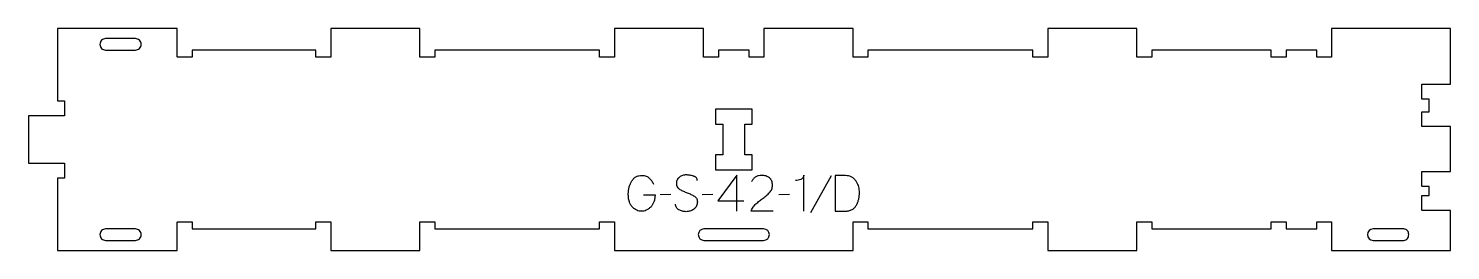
# Model space of a CAD drawing. Extents: x 0 to 1190, y 0 to 186.
import ezdxf

# ---------------------------------------------------------------- set-up
doc = ezdxf.new("R2010")
doc.units = 0
for name, color, linetype in [('1_ANYTOOL_1MMDEEP_LABELS_S', 2, 'CONTINUOUS'), ('3_ANYTOOL_CUTTHROUGH_INSID', 4, 'CONTINUOUS'), ('4_ANYTOOL_CUTTHROUGH_OUTSI', 5, 'CONTINUOUS')]:
    doc.layers.add(name, color=color, linetype=linetype)

msp = doc.modelspace()

# ---------------------------------------------------------------- linework, layer by layer
at = {"layer": '1_ANYTOOL_1MMDEEP_LABELS_S'}
for p, q in [((671.56216, 62.321076), (654.376445, 31.549647)), ((537.46216, 46.678219), (528.676445, 46.592504)), ((572.519303, 46.678219), (563.733588, 46.592504)), ((576.805017, 41.449647), (598.576445, 41.449647)), ((636.719303, 46.678219), (627.933588, 46.592504))]:
    msp.add_line(p, q, dxfattribs=at)
for points in [[(514.576445, 46.592504), (524.347874, 46.549647, -0.031732), (524.079763, 43.542245, -0.048764), (523.335374, 40.624647, -0.050291), (522.225661, 38.314139, -0.060119), (520.640731, 36.30679, -0.036578), (518.908711, 34.820374, -0.050793), (516.94966, 33.660362, -0.051881), (514.996643, 32.992617, -0.053919), (512.947874, 32.749647, -0.055881), (510.912727, 32.956591, -0.055271), (508.972874, 33.60679, -0.05403), (507.046898, 34.765984, -0.038531), (505.36216, 36.263933, -0.067281), (503.814446, 38.374947, -0.049165), (502.790731, 40.796076, -0.047412), (502.117804, 43.999995, -0.028075), (501.933588, 47.278219, -0.03109), (502.101115, 49.969798, -0.031496), (502.603231, 52.61929, -0.031425), (503.454104, 55.247535, -0.02824), (504.61216, 57.75679, -0.064555), (506.140963, 59.908315, -0.078906), (508.206803, 61.533576, -0.076878), (510.830404, 62.508126, -0.050594), (513.633588, 62.792504, -0.039946), (515.293149, 62.659708, -0.052714), (516.896088, 62.224647, -0.053511), (518.279286, 61.509313, -0.05153), (519.483588, 60.521076, -0.040443), (521.523812, 58.097934, -0.04035), (523.147874, 55.378219)], [(559.705017, 58.20679, 0.071867), (559.511903, 59.543397, 0.100684), (558.885374, 60.724647, 0.047558), (558.41082, 61.201098, 0.038563), (557.86082, 61.589826, 0.037928), (557.163633, 61.937294, 0.026634), (556.426445, 62.192504, 0.028461), (553.403112, 62.878487, 0.041577), (550.319303, 63.135362, 0.036938), (548.816943, 63.024222, 0.041531), (547.351445, 62.680004, 0.041583), (545.974069, 62.102796, 0.038125), (544.705017, 61.313933, 0.057611), (543.634864, 60.322029, 0.065808), (542.840731, 59.101433, 0.06469), (542.363235, 57.641878, 0.046778), (542.219303, 56.10679, 0.052235), (542.381658, 54.556948, 0.075448), (542.926445, 53.10679, 0.076671), (543.842537, 51.933738, 0.061023), (545.047874, 51.049647, 0.021951), (548.076728, 49.522302, 0.018213), (551.219303, 48.242504, -0.02405), (554.320787, 46.937042, -0.02981), (557.26216, 45.30679, -0.068439), (558.403462, 44.34086, -0.079282), (559.21216, 43.088933, -0.076308), (559.637159, 41.510251, -0.047772), (559.66216, 39.863933, -0.046243), (559.368925, 38.182974, -0.06359), (558.719303, 36.612147, -0.064671), (557.746479, 35.327958, -0.057073), (556.490731, 34.313933, -0.067522), (553.522423, 32.951023, -0.070793), (550.297874, 32.449647, -0.064027), (547.158859, 32.812162, -0.070447), (544.233588, 33.992504, -0.054374), (543.075171, 34.842137, -0.074742), (542.176445, 35.953219, -0.075199), (541.653438, 37.259597, -0.057737), (541.490731, 38.663933)], [(623.005017, 32.835362), (604.705017, 32.878219, -0.034491), (605.367795, 34.625551, -0.037732), (606.27466, 36.258576, -0.037744), (607.413954, 37.733212, -0.03482), (608.755017, 39.028219, -0.00859), (611.714242, 41.426802, -0.008791), (614.755017, 43.721076, 0.020588), (617.574305, 45.954518, 0.025206), (620.176445, 48.435362, 0.046908), (621.19704, 49.736604, 0.051091), (621.944303, 51.210362, 0.050722), (622.393035, 52.858536, 0.041139), (622.533588, 54.563933, 0.039396), (622.390943, 56.371519, 0.058519), (621.901445, 58.110362, 0.060358), (621.110888, 59.517478, 0.061397), (620.005017, 60.692504, 0.048006), (618.64906, 61.614464, 0.045901), (617.144303, 62.267504, 0.045216), (615.404241, 62.670064, 0.034258), (613.619303, 62.792504, 0.055622), (610.984732, 62.498517, 0.079896), (608.540731, 61.517504, 0.080617), (606.571344, 59.851804, 0.060287), (605.133588, 57.692504)], [(648.847874, 32.792504), (648.847874, 62.835362, -0.057478), (648.583851, 61.742394, -0.075801), (648.044303, 60.762147, -0.075474), (647.22885, 59.978273, -0.055107), (646.233588, 59.428219, -0.039607), (644.091348, 58.728707, -0.05918), (641.86216, 58.463933)]]:
    msp.add_lwpolyline(points, format="xyb", dxfattribs=at)
msp.add_lwpolyline([(592.790731, 32.792504), (592.833588, 62.835362), (576.805017, 41.449647)], dxfattribs=at)
msp.add_lwpolyline([(674.990731, 62.792504), (674.990731, 32.792504), (683.519303, 32.878219, 0.046402), (686.425677, 33.186395, 0.07465), (689.155017, 34.174647, 0.077785), (691.238002, 35.76367, 0.06915), (692.776445, 37.892504, 0.029998), (693.913971, 40.38782, 0.031416), (694.73716, 43.003219, 0.031395), (695.229804, 45.720541, 0.029153), (695.390731, 48.478219, 0.03275), (695.238251, 50.803641, 0.035889), (694.769303, 53.085362, 0.03592), (693.984444, 55.260729, 0.033706), (692.905017, 57.30679, 0.042675), (691.346534, 59.396542, 0.065683), (689.385374, 61.09429, 0.068103), (687.287648, 62.098198, 0.065471), (684.997874, 62.513933, 0.005437), (679.995753, 62.703988, 0.00471)], format="xyb", close=True, dxfattribs=at)
at = {"layer": '3_ANYTOOL_CUTTHROUGH_INSID'}
for points in [[(89.558852, 177), (64.558852, 177, 0.414214), (59.808852, 172.25, 0.414214), (64.558852, 167.5), (89.558852, 167.5, 0.414214), (94.308852, 172.25, 0.414214)], [(64.558852, 18, 0.414214), (59.808852, 13.25, 0.414214), (64.558852, 8.5), (89.558852, 8.5, 0.414214), (94.308852, 13.25, 0.414214), (89.558852, 18)], [(565.192251, 8.5), (615.192251, 8.5, 1), (615.192251, 18), (565.192251, 18, 1)], [(1125.192251, 8.5), (1150.9326, 8.5, 0.12263), (1152.587691, 8.912125, 0.106401), (1153.901867, 10.019238, 0.09127), (1154.688915, 11.543392, 0.148392), (1154.688915, 14.956608, 0.09127), (1153.901867, 16.480762, 0.106401), (1152.587691, 17.587875, 0.12263), (1150.9326, 18), (1125.192251, 18, 1)]]:
    msp.add_lwpolyline(points, format="xyb", close=True, dxfattribs=at)
msp.add_lwpolyline([(580.942251, 105.544253), (580.942251, 80.044253), (574.942251, 80.044253), (574.942251, 67.544253), (605.442251, 67.544253), (605.442251, 80.044253), (599.442251, 80.044253), (599.442251, 105.544253), (605.442251, 105.544253), (605.442251, 118.044253), (574.942251, 118.044253), (574.942251, 105.544253)], close=True, dxfattribs=at)
at = {"layer": '4_ANYTOOL_CUTTHROUGH_OUTSI'}
msp.add_lwpolyline([(137.078611, 167.5), (137.078611, 161.75, -0.414214), (136.828611, 161.5), (124.828611, 161.5, -0.414214), (124.578611, 161.75), (124.578611, 185.5), (24.3, 185.5), (24.3, 124.940729), (30.05, 124.940729, -0.414214), (30.3, 124.690729), (30.3, 112.690729, -0.414214), (30.05, 112.440729), (0, 112.440729), (0, 72.940729), (30.05, 72.940729, -0.414214), (30.3, 72.690729), (30.3, 60.690729, -0.414214), (30.05, 60.440729), (24.3, 60.440729), (24.3, 0), (124.578611, 0), (124.578611, 23.75, -0.414214), (124.828611, 24), (136.828611, 24, -0.414214), (137.078611, 23.75), (137.078611, 18), (140.192251, 18), (240.442251, 18), (240.442251, 23.75, -0.414214), (240.692251, 24), (252.692251, 24, -0.414214), (252.942251, 23.75), (252.942251, 0), (327.442251, 0), (327.442251, 23.75, -0.414214), (327.692251, 24), (339.692251, 24, -0.414214), (339.942251, 23.75), (339.942251, 18), (477.942251, 18), (477.942251, 23.75, -0.414214), (478.192251, 24), (490.192251, 24, -0.414214), (490.442251, 23.75), (490.442251, 0), (689.942251, 0), (689.942251, 23.75, -0.414214), (690.192251, 24), (702.192251, 24, -0.414214), (702.442251, 23.75), (702.442251, 18), (840.442251, 18), (840.442251, 23.75, -0.414214), (840.692251, 24), (852.692251, 24, -0.414214), (852.942251, 23.75), (852.942251, 0), (927.442251, 0), (927.442251, 23.75, -0.414214), (927.692251, 24), (939.692251, 24, -0.414214), (939.942251, 23.75), (939.942251, 18), (1039.942251, 18), (1039.942251, 23.75, -0.414214), (1040.192251, 24), (1052.192251, 24, -0.414214), (1052.442251, 23.75), (1052.442251, 18), (1077.942251, 18), (1077.942251, 23.75, -0.414214), (1078.192251, 24), (1090.192251, 24, -0.414214), (1090.442251, 23.75), (1090.442251, 0), (1189.942251, 0), (1189.942251, 33.5), (1166.192251, 33.5, -0.414214), (1165.942251, 33.75), (1165.942251, 45.75, -0.414214), (1166.192251, 46), (1171.942251, 46), (1171.942251, 53.589), (1166.192251, 53.589, -0.414214), (1165.942251, 53.839), (1165.942251, 65.839, -0.414214), (1166.192251, 66.089), (1189.942251, 66.089), (1189.942251, 103.5), (1166.192251, 103.5, -0.414214), (1165.942251, 103.75), (1165.942251, 115.75, -0.414214), (1166.192251, 116), (1171.942251, 116), (1171.942251, 126.5), (1166.192251, 126.5, -0.414214), (1165.942251, 126.75), (1165.942251, 138.75, -0.414214), (1166.192251, 139), (1189.942251, 139), (1189.942251, 185.5), (1090.442251, 185.5), (1090.442251, 161.75, -0.414214), (1090.192251, 161.5), (1078.192251, 161.5, -0.414214), (1077.942251, 161.75), (1077.942251, 167.5), (1052.442251, 167.5), (1052.442251, 161.75, -0.414214), (1052.192251, 161.5), (1040.192251, 161.5, -0.414214), (1039.942251, 161.75), (1039.942251, 167.5), (939.942251, 167.5), (939.942251, 161.75, -0.414214), (939.692251, 161.5), (927.692251, 161.5, -0.414214), (927.442251, 161.75), (927.442251, 185.5), (852.942251, 185.5), (852.942251, 161.75, -0.414214), (852.692251, 161.5), (840.692251, 161.5, -0.414214), (840.442251, 161.75), (840.442251, 167.5), (702.442251, 167.5), (702.442251, 161.75, -0.414214), (702.192251, 161.5), (690.192251, 161.5, -0.414214), (689.942251, 161.75), (689.942251, 185.5), (615.442251, 185.5), (615.442251, 161.75, -0.414214), (615.192251, 161.5), (603.192251, 161.5, -0.414214), (602.942251, 161.75), (602.942251, 167.5), (577.442251, 167.5), (577.442251, 161.75, -0.414214), (577.192251, 161.5), (565.192251, 161.5, -0.414214), (564.942251, 161.75), (564.942251, 185.5), (490.442251, 185.5), (490.442251, 161.75, -0.414214), (490.192251, 161.5), (478.192251, 161.5, -0.414214), (477.942251, 161.75), (477.942251, 167.5), (339.942251, 167.5), (339.942251, 161.75, -0.414214), (339.692251, 161.5), (327.692251, 161.5, -0.414214), (327.442251, 161.75), (327.442251, 185.5), (252.942251, 185.5), (252.942251, 161.75, -0.414214), (252.692251, 161.5), (240.692251, 161.5, -0.414214), (240.442251, 161.75), (240.442251, 167.5), (140.192251, 167.5)], format="xyb", close=True, dxfattribs=at)

doc.saveas('drawing.dxf')
